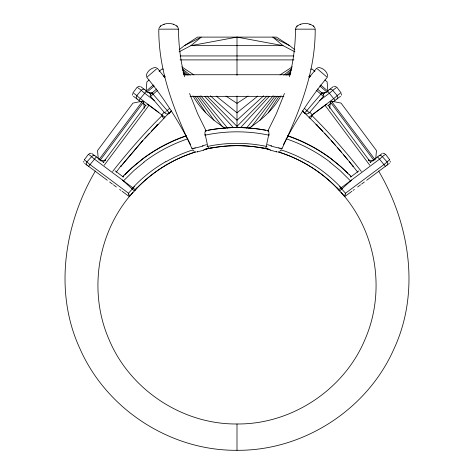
<?xml version="1.0" encoding="UTF-8"?>
<svg xmlns="http://www.w3.org/2000/svg" width="474" height="474" viewBox="0 0 474 474"><rect width="100%" height="100%" fill="white"/><g stroke="black" fill="none" stroke-linecap="round" stroke-linejoin="round"><path stroke-width="0.71" d="M83.744 161.225L83.833 162.238M315.186 29.163L315.18 29.163C315.566 71.189 299.823 110.975 282.131 148.35M152.717 93.04L146.993 92.163L146.14 91.162L146.863 81.889L149.085 79.987M329.756 108.238L330.301 101.892L331.356 101.11L375.165 159.845M375.728 159.027L376.457 150.572L341.055 103.107L332.049 101.252M136.352 187.929L135.688 189.505L129.26 196.58M345.404 194.198L345.41 194.168A4.497 0.403 -84.6 0 0 345.528 193.285M329.596 107.823L329.661 107.343M132.619 93.633L132.655 95.179M390.167 162.238L390.256 161.225M268.657 135.114L266.287 146.116L267.034 146.259M341.345 95.179L341.381 93.633M295.521 28.333C298.845 21.81 311.768 21.899 315.139 28.339M289.413 76.764C293.388 61.229 295.48 45.196 295.462 29.151L315.003 29.163M158.861 28.339C162.232 21.905 175.155 21.81 178.479 28.333M327.724 76.545C327.836 71.746 322.314 67.142 317.633 67.545M312.093 114.957L333.743 98.58A4.977 0.355 -38.5 0 0 337.204 95.558L340.972 92.75L336.848 87.21L332.315 90.694A5.013 0.355 -38.6 0 1 329.264 93.313L319.44 100.66M312.07 115.028L311.631 116.545M121.451 165.189L116.225 172.192M88.632 166.285L96.352 156.918M284.436 93.461L276.372 113.689L267.792 131.085M283.31 144.771C295.64 120.9 309.972 97.946 327.273 77.333L316.644 68.256L310.203 76.243M95.369 171.019C64.186 224.143 53.467 292.304 80.284 349.451C107.094 409.826 170.948 450.91 237 450.3C303.052 450.91 366.906 409.826 393.716 349.451C420.533 292.304 409.814 224.143 378.631 171.019M281.052 95.807C273.64 109.352 261.701 119.916 248.868 128.217M268.248 112.794L279.091 96.186M260.025 120.236L277.13 96.098M88.46 154.251L84.289 159.845M98.835 159.845L142.644 101.11L143.699 101.892L144.244 108.238M99.89 160.633L143.699 101.892M103.184 162.523L146.075 105.009M104.274 165.183L148.943 105.293M138.947 100.322L146.276 91.257M251.801 126.38L275.062 96.056M112.605 171.475C128.104 151.828 144.517 132.862 162.369 115.306M134.355 186.632L128.507 193.226L89.823 164.419A4.367 0.332 39.6 0 1 86.943 161.83L84.331 159.874M120.834 166.415L121.895 165.1M120.846 166.404L142.17 141.246L164.869 117.392M122.725 164.081L142.881 140.452M246.397 128.116L273.184 95.712M136.802 95.564L141.299 90.303L137.158 87.216L133.022 92.744L136.802 95.564A4.977 0.355 38.5 0 0 140.257 98.58L158.879 112.486M321.947 93.023L306.482 111.052M309.374 112.776L323.422 96.352A1.641 1.641 0 0 0 323.244 94.036M321.283 93.04L327.007 92.163L327.86 91.162L327.137 81.889L324.915 79.987M144.961 138.153L149.156 133.579M94.071 155.454A2.583 2.097 -53.3 0 1 94.901 155.762A2.583 2.08 -52.4 0 0 91.689 156.657L86.961 161.835A2.571 2.139 -53.3 0 0 87.062 165.213M134.302 190.904L134.806 190.358M240.49 127.731L269.398 96.258M288.832 75.093L290.829 72.919M134.782 190.382L135.054 190.086M281.094 150.104L279.66 151.425M123.412 180.95L133.994 170.492L144.049 162.215M135.019 190.127L135.309 189.813M135.262 189.867C151.698 172.228 172.809 158.991 195.851 151.881M135.505 189.606C151.804 172.21 172.654 159.116 195.412 152.018M306.245 111.307L305.807 111.769M151.271 131.31L156.319 126.013M122.707 176.82L123.59 175.89M161.847 114.732L164.217 112.202M305.191 112.409L305.564 112.018M156.781 125.527L158.026 124.253L156.669 125.089M123.513 175.967L131.896 167.843L142.307 159.258M267.046 96.015L237 126.38L206.954 96.015M287.765 75.076L290.876 71.935M124.822 174.622C141.868 157.226 163.044 143.918 186.092 136.05M171.12 111.354L163.317 118.559M169.39 113.019L171.766 110.78M169.443 108.451L166.623 111.07M263.645 95.801L237 120.236L210.355 95.801M285.935 75.354L291.374 70.365M339.805 190.809L351.607 180.019M165.124 112.35L165.787 111.787M296.694 26.236L297.263 25.762M159.08 71.432L161.859 69.056L163.287 69.168M146.14 91.162L153.357 84.988M163.358 76.433L164.466 75.485M146.993 92.163L154.216 85.984M164.211 77.434L165.325 76.48M150.768 94.024L156.681 88.964M164.656 112.812L150.578 96.352L157.753 90.214M211.173 147.645L210.74 147.953M160.082 26.242L160.662 25.762M257.773 96.092L237 112.794L216.227 96.092M283.748 75.212L291.824 68.712M179.219 49.681L184.368 45.658L197.528 37.108L276.472 37.108L289.632 45.658L294.781 49.681M341.179 192.201L341.019 192.326C376.19 231.288 386.073 290.544 365.282 338.768C344.551 389.474 291.777 424.532 237 423.981C182.223 424.532 129.449 389.474 108.718 338.768C87.939 290.556 97.78 231.265 133.004 192.343L132.821 192.201M324.649 93.088L325.614 92.365M327.771 90.753L333.317 86.612M323.209 94.166L324.66 93.076M350.476 177.14L358.913 170.841M309.137 117.173L326.527 104.203M327.961 105.684L330.846 103.528M332.742 102.117L340.545 96.299M370.064 162.523L373.405 160.034M373.826 159.72L382.074 153.57M379.929 155.454A2.583 2.097 53.3 0 0 379.099 155.762A2.583 2.08 52.4 0 1 382.311 156.657L385.522 154.263M389.669 159.874L387.039 161.835A4.367 0.332 -39.6 0 1 384.177 164.413L345.493 193.226L339.645 186.632M359.719 185.453L360.554 184.83M361.549 184.09L364.37 181.992M366.669 180.286L369.104 178.467M369.536 178.147L389.35 163.382M344.876 196.479L351.915 191.253M353.124 190.358L354.345 189.452M357.645 186.993L359.298 185.767M248.068 96.056L237 103.368L225.932 96.056M280.039 74.928L292.339 66.804M165.746 161.675C153.232 168.91 141.536 178.076 131.962 188.765M89.171 153.576L91.103 153.191M205.864 149.073L205.544 149.221M179.083 51.832L190.892 45.658L201.278 37.108L184.368 45.658M137.887 86.57L139.871 86.232M210.385 148.143L204.709 149.458M197.747 151.615L197.125 151.941L203.879 150.092M203.002 146.004L200.543 146.697A9.196 0.776 -15 0 1 195.608 147.906M300.794 24.221L300.303 24.358M164.265 24.221L163.767 24.358M195.638 147.888L194.227 148.172M141.951 101.252L132.945 103.107L97.543 150.572L98.272 159.027M100.832 160.941L105.684 159.939M205.236 130.806L205.953 130.664A150.459 144.06 0 0 1 268.047 130.676L268.764 130.806M266.216 146.377A135.991 129.971 0 0 0 207.784 146.377A3.496 1.499 78.6 0 0 209.662 148.338L212.63 147.811A133.864 128.892 0 0 1 261.364 147.817L269.291 149.458M204.472 135.019L205.278 134.859M206.966 146.259L207.713 146.116L205.343 135.114M289.632 45.658L272.722 37.108L283.108 45.658L237 37.108L190.892 45.658L283.108 45.658L294.917 51.832M104.754 160.419L105.471 160.313M334.129 86.232L336.113 86.57M193.119 148.35L192.349 148.421M382.897 153.191L384.829 153.576M310.713 69.168L312.141 69.056L314.92 71.432M321.123 93.028L321.994 92.963M191.869 148.35C174.165 110.975 158.458 71.189 158.802 29.163L178.526 29.151C178.532 45.196 180.606 61.229 184.587 76.764M295.474 29.151L296.037 29.151M180.079 55.944L293.921 55.944M180.079 59.896L293.921 59.896M183.491 74.732L290.509 74.732M190.175 96.412L283.825 96.412M177.963 29.151L178.526 29.151M281.651 148.421L280.881 148.35M152.006 92.963L152.877 93.028M368.529 160.313L369.246 160.419M279.773 148.172L278.362 147.888M268.722 134.859L269.528 135.019M265.114 148.054A3.496 1.499 -78.6 0 1 264.338 148.338L263.615 148.143M368.316 159.939L373.168 160.941M310.233 24.358L309.735 24.221M173.697 24.358L173.206 24.221M270.998 146.004L273.457 146.697A9.196 0.776 15 0 0 278.392 147.906M156.367 67.545C151.686 67.142 146.164 71.746 146.276 76.545M278.149 151.881C299.87 158.583 319.873 170.729 335.865 186.874M278.588 152.018C301.458 159.151 322.403 172.34 338.738 189.867M270.121 150.092L276.887 151.929L276.253 151.615M317.331 125.089L315.974 124.253L317.059 125.367M287.908 136.05C310.363 143.717 331.048 156.544 347.857 173.288M268.485 149.233L268.136 149.073M308.254 161.675C320.815 168.898 332.286 178.04 342.092 188.717M263.289 147.977L262.827 147.645M377.648 156.918L385.368 166.285M192.948 95.807C200.36 109.352 212.299 119.916 225.132 128.217M181.661 66.804L193.961 74.928M129.124 196.479L122.085 191.253M119.655 189.452L120.876 190.358M109.63 181.992L112.451 184.09M113.446 184.83L114.281 185.453M114.702 185.767L116.355 186.993M104.464 178.147L84.65 163.382M104.896 178.467L107.331 180.286M140.683 86.618L146.229 90.753M148.386 92.365L149.351 93.088M147.473 104.203L164.863 117.173M133.455 96.299L141.258 102.117M143.154 103.528L146.039 105.684M91.926 153.57L100.174 159.72M100.595 160.034L103.936 162.523M115.087 170.841L123.524 177.14M88.478 154.263L91.678 156.645M149.34 93.076L150.791 94.166M154.56 100.66L144.736 93.313A5.013 0.355 38.6 0 1 141.696 90.7L141.299 90.303M329.951 162.215L340.006 170.492L350.588 180.95M331.693 159.258L340.664 166.564L349.178 174.622M194.34 151.425L192.906 150.104M313.338 25.762L313.918 26.242M182.176 68.712L190.252 75.212M176.737 25.762L177.306 26.236M308.408 111.947L307.199 110.916M309.238 112.658L308.669 112.172M309.534 75.485L310.642 76.433M320.643 84.988L327.86 91.162M308.675 76.48L309.789 77.434M319.784 85.984L327.007 92.163M317.319 88.964L323.232 94.024M316.247 90.214L323.41 96.341M306.951 110.703L304.557 108.451M134.172 190.785L122.393 180.019M182.626 70.365L188.065 75.354M302.234 110.78L304.61 113.019M302.88 111.354L310.47 118.713M311.631 115.306C329.483 132.862 345.896 151.828 361.395 171.475M309.131 117.392C326.562 134.533 342.613 153.025 357.775 172.192M183.124 71.935L186.235 75.076M336.042 187.058L337.032 188.071M349.065 174.503L350.487 175.967M317.681 126.013L322.729 131.31M337.162 188.202L339.698 190.904M168.649 112.243L152.053 93.023M309.783 112.202L312.165 114.69M168.661 112.255L169.337 112.954M350.41 175.89L351.293 176.82M324.844 133.579L329.039 138.153M183.171 72.919L185.168 75.093M204.602 96.258L233.51 127.731M382.328 156.645L387.039 161.835A2.571 2.139 53.3 0 1 386.938 165.213M331.119 140.452L335.242 145.097M344.716 196.55L338.353 189.553L337.648 187.929M337.287 147.438L341.339 152.142M332.701 90.303L337.198 95.564M343.348 154.512L347.329 159.276M200.816 95.712L227.603 128.116M349.308 161.675L351.275 164.081M351.868 164.81L353.166 166.415L352.549 165.189M163.797 76.243L157.356 68.256L146.727 77.333C164.028 97.946 178.36 120.9 190.69 144.771M198.938 96.056L222.199 126.38M327.724 91.257L335.053 100.322M389.711 159.845L385.54 154.251M330.301 101.892L374.11 160.633M327.925 105.009L370.816 162.523M325.057 105.293L369.726 165.183M196.87 96.098L213.975 120.236M194.909 96.186L205.752 112.794M206.208 131.085L197.628 113.689L189.564 93.461M162.369 116.545L161.859 114.767M144.339 107.343L144.404 107.823M128.59 194.168L128.596 194.198A4.497 0.403 84.6 0 1 128.472 193.285M237 37.108L237 75.372M237 95.997L237 127.85M237 423.993L237 450.288M208.359 130.196A151.834 146.442 0 0 1 265.641 130.196M205.349 135.126A146.981 140.476 0 0 1 268.651 135.126M209.668 148.38A132.655 126.522 0 0 1 264.332 148.38M209.621 148.137A3.496 1.57 89.3 0 1 208.88 148.386M266.382 146.561A3.496 1.57 -89.3 0 1 264.379 148.137M205.201 134.906A3.389 1.452 78.5 0 1 205.971 130.771A3.389 1.404 82.9 0 0 205.538 131.126M268.788 134.9A3.389 1.404 -82.9 0 0 268.029 130.771A3.389 1.452 -78.5 0 1 268.515 130.972M281.734 148.101A9.119 0.581 13.3 0 1 281.763 148.451M280.768 148.315A7.448 0.551 14.4 0 1 279.648 148.125M271.738 145.927A13.473 1.12 14.9 0 1 267.419 144.611M270.53 150.021A9.16 0.67 17.1 0 1 265.665 148.332M208.335 148.332A9.16 0.67 -17.1 0 1 203.47 150.021M192.237 148.451A9.119 0.581 -13.3 0 1 192.266 148.101M194.352 148.125A7.448 0.551 -14.4 0 1 193.232 148.315M206.581 144.611A13.473 1.12 -14.9 0 1 202.262 145.927M150.578 96.352A1.641 1.641 0 0 1 150.756 94.036M169.419 113.055A3.354 3.211 -40.4 0 1 164.703 112.776M91.648 156.627A4.39 0.338 39.9 0 0 94.462 159.169L133.212 188.065A3.099 0.338 42.4 0 0 135.44 189.618M129.118 195.916A3.419 0.48 87 0 1 128.875 193.973M165.835 161.824A143.581 141.839 25.2 0 1 192.948 149.861M206.628 148.795A5.427 3.946 67.4 0 1 205.479 149.239M142.224 159.146A159.051 157.516 32.6 0 1 186.235 135.724M143.93 162.055A155.768 154.293 34.5 0 1 187.87 138.781M137.11 99.066A2.536 2.317 -52.9 0 1 136.891 95.635M141.323 90.321A2.542 2.305 -53.7 0 1 144.677 89.55M163.115 117.842A4.183 0.83 77.1 0 1 162.535 116.171M337.168 95.588A2.536 2.317 52.9 0 1 336.955 99.025M329.306 89.568A2.542 2.305 53.7 0 1 332.659 90.333M311.465 116.171A4.183 0.83 -77.1 0 1 310.885 117.842M268.521 149.239A5.427 3.946 -67.4 0 1 267.372 148.795M287.765 135.724A159.051 157.516 -32.6 0 1 331.776 159.146M281.052 149.861A143.581 141.839 -25.2 0 1 308.165 161.824M286.13 138.781A155.768 154.293 -34.5 0 1 330.07 162.055M382.352 156.627A4.39 0.338 -39.9 0 1 379.538 159.169L340.788 188.065A3.099 0.338 -42.4 0 1 338.56 189.618M345.125 193.973A3.419 0.48 -87 0 1 344.882 195.916M309.297 112.776A3.354 3.211 40.4 0 1 304.581 113.055M277.272 151.988A9.338 0.409 20.3 0 0 277.278 151.976M196.722 151.976A9.338 0.409 -20.3 0 0 196.728 151.988"/></g></svg>
